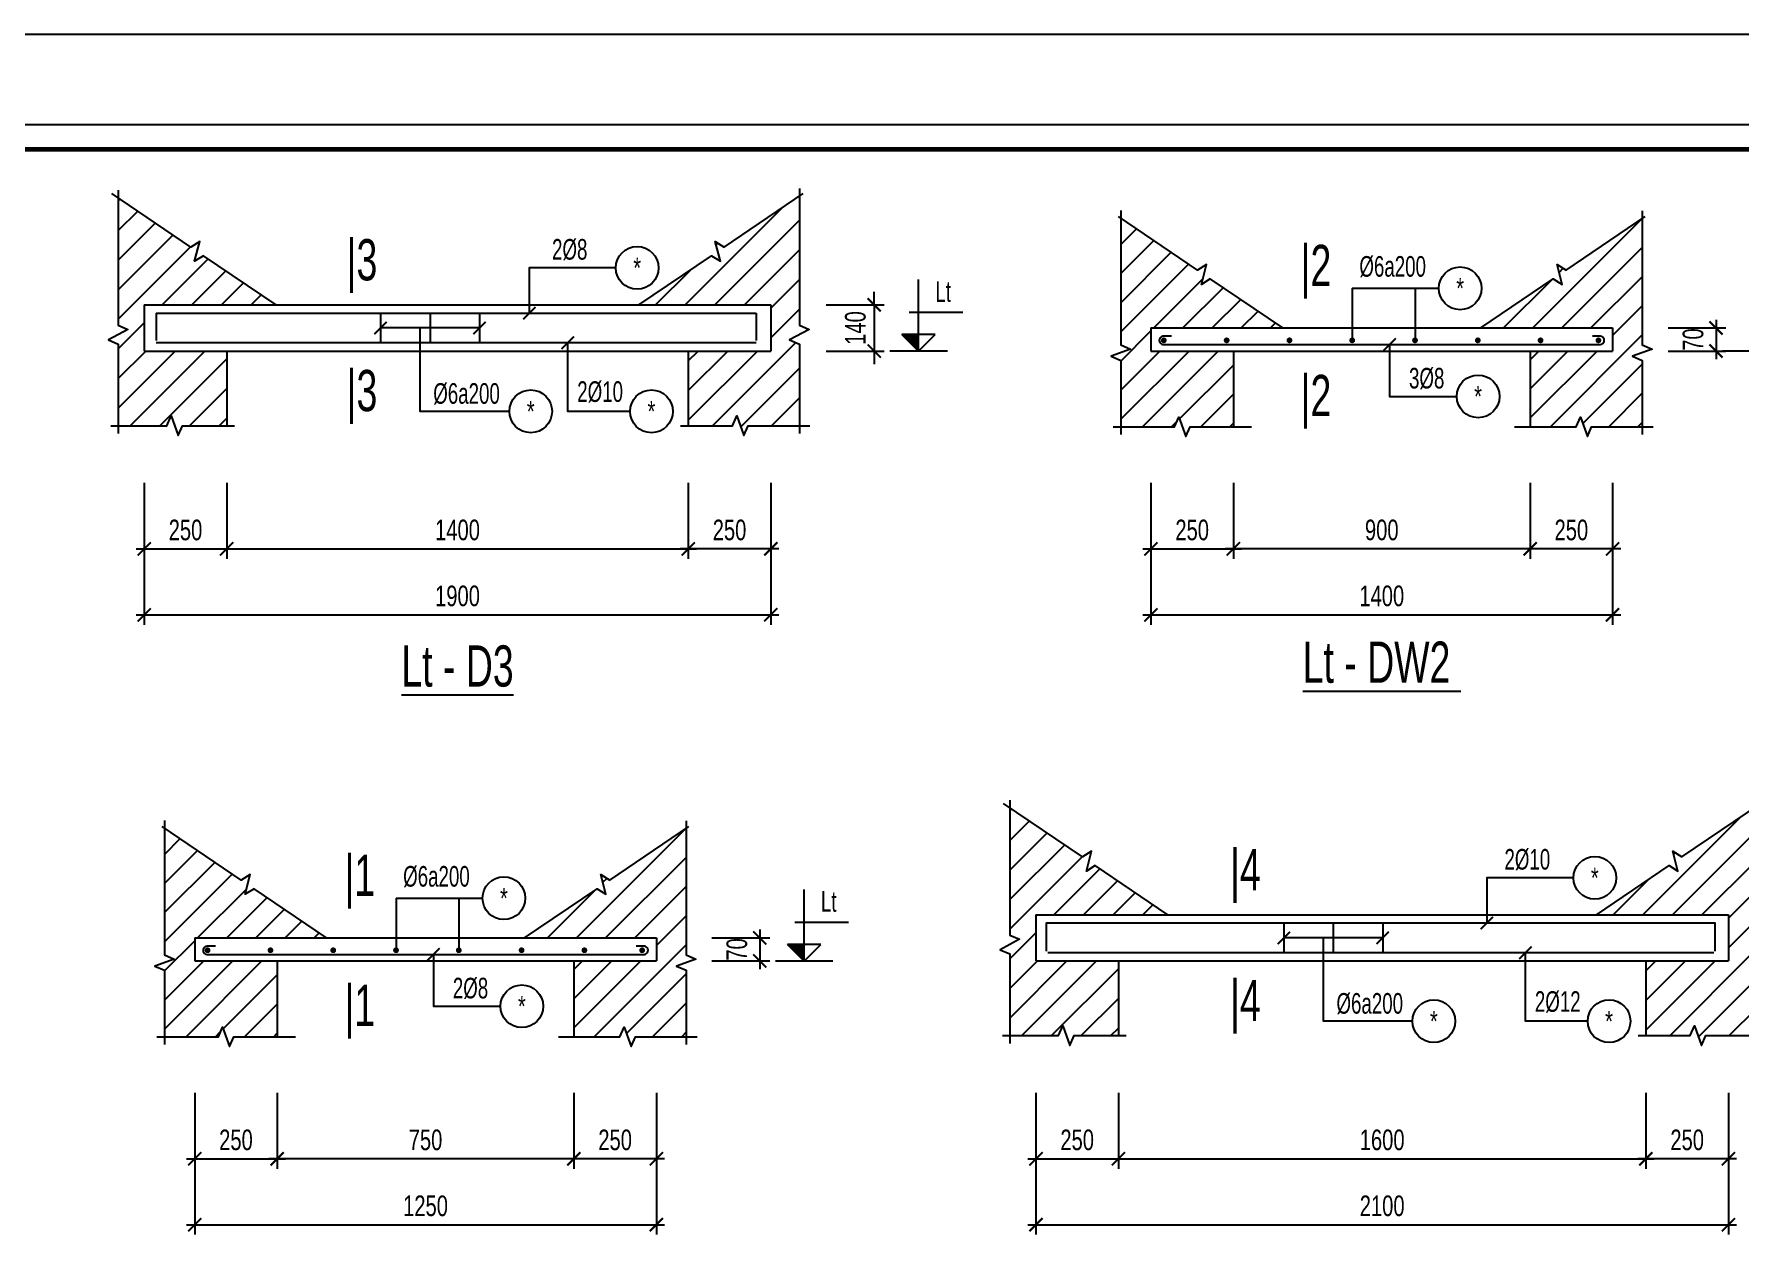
# Model space of a CAD drawing. Header units: millimetres. Extents: x 0 to 42050, y 0 to 14850.
# Drawn here: x 6144 to 11317, y 11184 to 14850 of the extents above; entities that cross this region are included whole.
import ezdxf
from ezdxf.enums import TextEntityAlignment as Align

# ---------------------------------------------------------------- set-up
doc = ezdxf.new("R2010")
doc.units = ezdxf.units.MM
doc.header["$LTSCALE"] = 3
doc.header["$PDSIZE"] = -2
doc.layers.get('0').update_dxf_attribs({"color": 8, "lineweight": 5})
doc.layers.get('Defpoints').update_dxf_attribs({"color": 2})
for name, color, linetype in [('CDC-KHUNGTEN', 9, 'Continuous'), ('CDC.02.DIM', 1, 'Continuous'), ('CDC.03.BORDER', 3, 'Continuous'), ('CDC.05.STEEL', 4, 'Continuous'), ('CDC.06.TEXT', 2, 'Continuous'), ('CDC.10.HATCH', 9, 'Continuous'), ('CDC.11.NOTE', 8, 'Continuous'), ('CDC.14.STEELNUM', 9, 'Continuous')]:
    doc.layers.add(name, color=color, linetype=linetype)
doc.styles.add('arial', font='arial.ttf', dxfattribs={"width": 0.7})
doc.styles.add('KCS_SMTEXT', font='arial.ttf', dxfattribs={"width": 0.7})
doc.dimstyles.new('KCS_DIM25', dxfattribs={"dimscale": 25, "dimtxt": 2.5, "dimasz": 1.6, "dimexe": 1.2, "dimexo": 0, "dimgap": 1, "dimtad": 1, "dimdec": 0, "dimzin": 0, "dimdsep": 46, "dimtxsty": 'KCS_SMTEXT', "dimblk": 'ARCHTICK', "dimcen": 0, "dimdle": 1, "dimclrd": 256, "dimclre": 256, "dimclrt": 2, "dimadec": 0, "dimazin": 0, "dimtfac": 1, "dimtdec": 0, "dimtix": 1, "dimtmove": 2, "dimatfit": 3, "dimfxl": 1, "dimtolj": 1, "dimtzin": 0, "dimarcsym": 0})

# ---------------------------------------------------------------- blocks, each defined once
blk = doc.blocks.new('_ArchTick')
at = {"color": 0, "linetype": 'ByBlock', "const_width": 0.15}
blk.add_lwpolyline([(-0.5, -0.5), (0.5, 0.5)], dxfattribs=at)
blk = doc.blocks.new('*D16')
at = {"layer": 'CDC.02.DIM', "lineweight": -2, "transparency": 16777216}
for p, q in [((9182.3, 11638.8), (9182.3, 11408.6)), ((9432.3, 11638.8), (9432.3, 11408.6)), ((9157.3, 11438.6), (9457.3, 11438.6))]:
    blk.add_line(p, q, dxfattribs=at)
at = {"layer": 'Defpoints', "color": 0, "transparency": 16777216}
for p in [(9182.3, 11638.8), (9432.3, 11638.8), (9432.3, 11438.6)]:
    blk.add_point(p, dxfattribs=at)
at = {"layer": 'CDC.02.DIM', "lineweight": -2, "transparency": 16777216, "xscale": 40, "yscale": 40, "zscale": 40, "rotation": 180}
blk.add_blockref('_ArchTick', (9182.3, 11438.6), dxfattribs=at)
at = {"layer": 'CDC.02.DIM', "lineweight": -2, "transparency": 16777216, "xscale": 40, "yscale": 40, "zscale": 40}
blk.add_blockref('_ArchTick', (9432.3, 11438.6), dxfattribs=at)
at = {"layer": 'CDC.02.DIM', "color": 2, "transparency": 16777216, "insert": (9307.3, 11495.6), "char_height": 62.5, "attachment_point": 5, "style": 'KCS_SMTEXT'}
blk.add_mtext('\\A1;250', dxfattribs=at)
blk = doc.blocks.new('*D17')
at = {"layer": 'CDC.02.DIM', "lineweight": -2, "transparency": 16777216}
for p, q in [((11032.3, 11638.8), (11032.3, 11408.6)), ((11282.3, 11638.8), (11282.3, 11408.6)), ((11307.3, 11438.6), (11007.3, 11438.6))]:
    blk.add_line(p, q, dxfattribs=at)
at = {"layer": 'Defpoints', "color": 0, "transparency": 16777216}
for p in [(11032.3, 11638.8), (11282.3, 11638.8), (11032.3, 11438.6)]:
    blk.add_point(p, dxfattribs=at)
at = {"layer": 'CDC.02.DIM', "lineweight": -2, "transparency": 16777216, "xscale": 40, "yscale": 40, "zscale": 40, "rotation": 180}
blk.add_blockref('_ArchTick', (11032.3, 11438.6), dxfattribs=at)
at = {"layer": 'CDC.02.DIM', "lineweight": -2, "transparency": 16777216, "xscale": 40, "yscale": 40, "zscale": 40}
blk.add_blockref('_ArchTick', (11282.3, 11438.6), dxfattribs=at)
at = {"layer": 'CDC.02.DIM', "color": 2, "transparency": 16777216, "insert": (11157.3, 11495.6), "char_height": 62.5, "attachment_point": 5, "style": 'KCS_SMTEXT'}
blk.add_mtext('\\A1;250', dxfattribs=at)
blk = doc.blocks.new('*D19')
at = {"layer": 'CDC.02.DIM', "lineweight": -2, "transparency": 16777216}
for p, q in [((9432.3, 11638.8), (9432.3, 11408.6)), ((11032.3, 11638.8), (11032.3, 11408.6)), ((9407.3, 11438.6), (11057.3, 11438.6))]:
    blk.add_line(p, q, dxfattribs=at)
at = {"layer": 'Defpoints', "color": 0, "transparency": 16777216}
for p in [(9432.3, 11638.8), (11032.3, 11638.8), (11032.3, 11438.6)]:
    blk.add_point(p, dxfattribs=at)
at = {"layer": 'CDC.02.DIM', "lineweight": -2, "transparency": 16777216, "xscale": 40, "yscale": 40, "zscale": 40, "rotation": 180}
blk.add_blockref('_ArchTick', (9432.3, 11438.6), dxfattribs=at)
at = {"layer": 'CDC.02.DIM', "lineweight": -2, "transparency": 16777216, "xscale": 40, "yscale": 40, "zscale": 40}
blk.add_blockref('_ArchTick', (11032.3, 11438.6), dxfattribs=at)
at = {"layer": 'CDC.02.DIM', "color": 2, "transparency": 16777216, "insert": (10232.3, 11495.6), "char_height": 62.5, "attachment_point": 5, "style": 'KCS_SMTEXT'}
blk.add_mtext('\\A1;1600', dxfattribs=at)
blk = doc.blocks.new('*D20')
at = {"layer": 'CDC.02.DIM', "lineweight": -2, "transparency": 16777216}
for p, q in [((9182.3, 11638.8), (9182.3, 11208.6)), ((11282.3, 11638.8), (11282.3, 11208.6)), ((9157.3, 11238.6), (11307.3, 11238.6))]:
    blk.add_line(p, q, dxfattribs=at)
at = {"layer": 'Defpoints', "color": 0, "transparency": 16777216}
for p in [(9182.3, 11638.8), (11282.3, 11638.8), (11282.3, 11238.6)]:
    blk.add_point(p, dxfattribs=at)
at = {"layer": 'CDC.02.DIM', "lineweight": -2, "transparency": 16777216, "xscale": 40, "yscale": 40, "zscale": 40, "rotation": 180}
blk.add_blockref('_ArchTick', (9182.3, 11238.6), dxfattribs=at)
at = {"layer": 'CDC.02.DIM', "lineweight": -2, "transparency": 16777216, "xscale": 40, "yscale": 40, "zscale": 40}
blk.add_blockref('_ArchTick', (11282.3, 11238.6), dxfattribs=at)
at = {"layer": 'CDC.02.DIM', "color": 2, "transparency": 16777216, "insert": (10232.3, 11295.6), "char_height": 62.5, "attachment_point": 5, "style": 'KCS_SMTEXT'}
blk.add_mtext('\\A1;2100', dxfattribs=at)
blk = doc.blocks.new('*D31')
at = {"layer": 'CDC.02.DIM', "lineweight": -2, "transparency": 16777216}
for p, q in [((9531.1, 13488.6), (9531.1, 13258.6)), ((9781.1, 13488.6), (9781.1, 13258.6)), ((9506.1, 13288.6), (9806.1, 13288.6))]:
    blk.add_line(p, q, dxfattribs=at)
at = {"layer": 'Defpoints', "color": 0, "transparency": 16777216}
for p in [(9531.1, 13488.6), (9781.1, 13488.6), (9781.1, 13288.6)]:
    blk.add_point(p, dxfattribs=at)
at = {"layer": 'CDC.02.DIM', "lineweight": -2, "transparency": 16777216, "xscale": 40, "yscale": 40, "zscale": 40, "rotation": 180}
blk.add_blockref('_ArchTick', (9531.1, 13288.6), dxfattribs=at)
at = {"layer": 'CDC.02.DIM', "lineweight": -2, "transparency": 16777216, "xscale": 40, "yscale": 40, "zscale": 40}
blk.add_blockref('_ArchTick', (9781.1, 13288.6), dxfattribs=at)
at = {"layer": 'CDC.02.DIM', "color": 2, "transparency": 16777216, "insert": (9656.1, 13345.6), "char_height": 62.5, "attachment_point": 5, "style": 'KCS_SMTEXT'}
blk.add_mtext('\\A1;250', dxfattribs=at)
blk = doc.blocks.new('*D32')
at = {"layer": 'CDC.02.DIM', "lineweight": -2, "transparency": 16777216}
for p, q in [((9781.1, 13488.6), (9781.1, 13258.6)), ((10681.1, 13488.6), (10681.1, 13258.6)), ((10706.1, 13288.6), (9756.1, 13288.6))]:
    blk.add_line(p, q, dxfattribs=at)
at = {"layer": 'Defpoints', "color": 0, "transparency": 16777216}
for p in [(9781.1, 13488.6), (10681.1, 13488.6), (9781.1, 13288.6)]:
    blk.add_point(p, dxfattribs=at)
at = {"layer": 'CDC.02.DIM', "lineweight": -2, "transparency": 16777216, "xscale": 40, "yscale": 40, "zscale": 40, "rotation": 180}
blk.add_blockref('_ArchTick', (9781.1, 13288.6), dxfattribs=at)
at = {"layer": 'CDC.02.DIM', "lineweight": -2, "transparency": 16777216, "xscale": 40, "yscale": 40, "zscale": 40}
blk.add_blockref('_ArchTick', (10681.1, 13288.6), dxfattribs=at)
at = {"layer": 'CDC.02.DIM', "color": 2, "transparency": 16777216, "insert": (10231.1, 13345.6), "char_height": 62.5, "attachment_point": 5, "style": 'KCS_SMTEXT'}
blk.add_mtext('\\A1;900', dxfattribs=at)
blk = doc.blocks.new('*D33')
at = {"layer": 'CDC.02.DIM', "lineweight": -2, "transparency": 16777216}
for p, q in [((10681.1, 13488.6), (10681.1, 13258.6)), ((10931.1, 13488.6), (10931.1, 13258.6)), ((10956.1, 13288.6), (10656.1, 13288.6))]:
    blk.add_line(p, q, dxfattribs=at)
at = {"layer": 'Defpoints', "color": 0, "transparency": 16777216}
for p in [(10681.1, 13488.6), (10931.1, 13488.6), (10681.1, 13288.6)]:
    blk.add_point(p, dxfattribs=at)
at = {"layer": 'CDC.02.DIM', "lineweight": -2, "transparency": 16777216, "xscale": 40, "yscale": 40, "zscale": 40, "rotation": 180}
blk.add_blockref('_ArchTick', (10681.1, 13288.6), dxfattribs=at)
at = {"layer": 'CDC.02.DIM', "lineweight": -2, "transparency": 16777216, "xscale": 40, "yscale": 40, "zscale": 40}
blk.add_blockref('_ArchTick', (10931.1, 13288.6), dxfattribs=at)
at = {"layer": 'CDC.02.DIM', "color": 2, "transparency": 16777216, "insert": (10806.1, 13345.6), "char_height": 62.5, "attachment_point": 5, "style": 'KCS_SMTEXT'}
blk.add_mtext('\\A1;250', dxfattribs=at)
blk = doc.blocks.new('*D34')
at = {"layer": 'CDC.02.DIM', "lineweight": -2, "transparency": 16777216}
for p, q in [((9531.1, 13488.6), (9531.1, 13058.6)), ((10931.1, 13488.6), (10931.1, 13058.6)), ((9506.1, 13088.6), (10956.1, 13088.6))]:
    blk.add_line(p, q, dxfattribs=at)
at = {"layer": 'Defpoints', "color": 0, "transparency": 16777216}
for p in [(9531.1, 13488.6), (10931.1, 13488.6), (10931.1, 13088.6)]:
    blk.add_point(p, dxfattribs=at)
at = {"layer": 'CDC.02.DIM', "lineweight": -2, "transparency": 16777216, "xscale": 40, "yscale": 40, "zscale": 40, "rotation": 180}
blk.add_blockref('_ArchTick', (9531.1, 13088.6), dxfattribs=at)
at = {"layer": 'CDC.02.DIM', "lineweight": -2, "transparency": 16777216, "xscale": 40, "yscale": 40, "zscale": 40}
blk.add_blockref('_ArchTick', (10931.1, 13088.6), dxfattribs=at)
at = {"layer": 'CDC.02.DIM', "color": 2, "transparency": 16777216, "insert": (10231.1, 13145.6), "char_height": 62.5, "attachment_point": 5, "style": 'KCS_SMTEXT'}
blk.add_mtext('\\A1;1400', dxfattribs=at)
blk = doc.blocks.new('*D35')
at = {"layer": 'CDC.02.DIM', "lineweight": -2, "transparency": 16777216}
for p, q in [((11244.9, 13983.6), (11244.9, 13863.6)), ((11099.3, 13958.6), (11274.9, 13958.6)), ((11099.3, 13888.6), (11274.9, 13888.6))]:
    blk.add_line(p, q, dxfattribs=at)
at = {"layer": 'Defpoints', "color": 0, "transparency": 16777216}
for p in [(11099.3, 13958.6), (11099.3, 13888.6), (11244.9, 13888.6)]:
    blk.add_point(p, dxfattribs=at)
at = {"layer": 'CDC.02.DIM', "lineweight": -2, "transparency": 16777216, "xscale": 40, "yscale": 40, "zscale": 40}
for p, rotation in [((11244.9, 13958.6), 90), ((11244.9, 13888.6), 270)]:
    blk.add_blockref('_ArchTick', p, dxfattribs=dict(at, rotation=rotation))
at = {"layer": 'CDC.02.DIM', "color": 2, "transparency": 16777216, "insert": (11175.4, 13923.6), "char_height": 62.5, "attachment_point": 5, "rotation": 90, "style": 'KCS_SMTEXT'}
blk.add_mtext('\\A1;70', dxfattribs=at)
blk = doc.blocks.new('*D93')
at = {"layer": 'CDC.02.DIM', "lineweight": -2, "transparency": 16777216}
for p, q in [((6478, 13488.6), (6478, 13258.6)), ((6728, 13488.6), (6728, 13258.6)), ((6453, 13288.6), (6753, 13288.6))]:
    blk.add_line(p, q, dxfattribs=at)
at = {"layer": 'Defpoints', "color": 0, "transparency": 16777216}
for p in [(6478, 13488.6), (6728, 13488.6), (6728, 13288.6)]:
    blk.add_point(p, dxfattribs=at)
at = {"layer": 'CDC.02.DIM', "lineweight": -2, "transparency": 16777216, "xscale": 40, "yscale": 40, "zscale": 40, "rotation": 180}
blk.add_blockref('_ArchTick', (6478, 13288.6), dxfattribs=at)
at = {"layer": 'CDC.02.DIM', "lineweight": -2, "transparency": 16777216, "xscale": 40, "yscale": 40, "zscale": 40}
blk.add_blockref('_ArchTick', (6728, 13288.6), dxfattribs=at)
at = {"layer": 'CDC.02.DIM', "color": 2, "transparency": 16777216, "insert": (6603, 13345.6), "char_height": 62.5, "attachment_point": 5, "style": 'KCS_SMTEXT'}
blk.add_mtext('\\A1;250', dxfattribs=at)
blk = doc.blocks.new('*D94')
at = {"layer": 'CDC.02.DIM', "lineweight": -2, "transparency": 16777216}
for p, q in [((8128, 13488.6), (8128, 13258.6)), ((8378, 13488.6), (8378, 13258.6)), ((8403, 13288.6), (8103, 13288.6))]:
    blk.add_line(p, q, dxfattribs=at)
at = {"layer": 'Defpoints', "color": 0, "transparency": 16777216}
for p in [(8128, 13488.6), (8378, 13488.6), (8128, 13288.6)]:
    blk.add_point(p, dxfattribs=at)
at = {"layer": 'CDC.02.DIM', "lineweight": -2, "transparency": 16777216, "xscale": 40, "yscale": 40, "zscale": 40, "rotation": 180}
blk.add_blockref('_ArchTick', (8128, 13288.6), dxfattribs=at)
at = {"layer": 'CDC.02.DIM', "lineweight": -2, "transparency": 16777216, "xscale": 40, "yscale": 40, "zscale": 40}
blk.add_blockref('_ArchTick', (8378, 13288.6), dxfattribs=at)
at = {"layer": 'CDC.02.DIM', "color": 2, "transparency": 16777216, "insert": (8253, 13345.6), "char_height": 62.5, "attachment_point": 5, "style": 'KCS_SMTEXT'}
blk.add_mtext('\\A1;250', dxfattribs=at)
blk = doc.blocks.new('*D95')
at = {"layer": 'CDC.02.DIM', "lineweight": -2, "transparency": 16777216}
for p, q in [((8546.2, 14028.6), (8721.8, 14028.6)), ((8691.8, 14028.6), (8691.8, 14068.6)), ((8691.8, 14028.6), (8691.8, 13888.6)), ((8546.2, 13888.6), (8721.8, 13888.6)), ((8691.8, 13888.6), (8691.8, 13848.6))]:
    blk.add_line(p, q, dxfattribs=at)
at = {"layer": 'Defpoints', "color": 0, "transparency": 16777216}
for p in [(8546.2, 14028.6), (8546.2, 13888.6), (8691.8, 13888.6)]:
    blk.add_point(p, dxfattribs=at)
at = {"layer": 'CDC.02.DIM', "lineweight": -2, "transparency": 16777216, "xscale": 40, "yscale": 40, "zscale": 40}
for p, rotation in [((8691.8, 14028.6), 270), ((8691.8, 13888.6), 90)]:
    blk.add_blockref('_ArchTick', p, dxfattribs=dict(at, rotation=rotation))
at = {"layer": 'CDC.02.DIM', "color": 2, "transparency": 16777216, "insert": (8634.9, 13958.6), "char_height": 62.5, "attachment_point": 5, "rotation": 90, "style": 'KCS_SMTEXT'}
blk.add_mtext('\\A1;140', dxfattribs=at)
blk = doc.blocks.new('*D96')
at = {"layer": 'CDC.02.DIM', "lineweight": -2, "transparency": 16777216}
for p, q in [((6728, 13488.6), (6728, 13258.6)), ((8128, 13488.6), (8128, 13258.6)), ((6703, 13288.6), (8153, 13288.6))]:
    blk.add_line(p, q, dxfattribs=at)
at = {"layer": 'Defpoints', "color": 0, "transparency": 16777216}
for p in [(6728, 13488.6), (8128, 13488.6), (8128, 13288.6)]:
    blk.add_point(p, dxfattribs=at)
at = {"layer": 'CDC.02.DIM', "lineweight": -2, "transparency": 16777216, "xscale": 40, "yscale": 40, "zscale": 40, "rotation": 180}
blk.add_blockref('_ArchTick', (6728, 13288.6), dxfattribs=at)
at = {"layer": 'CDC.02.DIM', "lineweight": -2, "transparency": 16777216, "xscale": 40, "yscale": 40, "zscale": 40}
blk.add_blockref('_ArchTick', (8128, 13288.6), dxfattribs=at)
at = {"layer": 'CDC.02.DIM', "color": 2, "transparency": 16777216, "insert": (7428, 13345.6), "char_height": 62.5, "attachment_point": 5, "style": 'KCS_SMTEXT'}
blk.add_mtext('\\A1;1400', dxfattribs=at)
blk = doc.blocks.new('*D97')
at = {"layer": 'CDC.02.DIM', "lineweight": -2, "transparency": 16777216}
for p, q in [((6478, 13488.6), (6478, 13058.6)), ((8378, 13488.6), (8378, 13058.6)), ((6453, 13088.6), (8403, 13088.6))]:
    blk.add_line(p, q, dxfattribs=at)
at = {"layer": 'Defpoints', "color": 0, "transparency": 16777216}
for p in [(6478, 13488.6), (8378, 13488.6), (8378, 13088.6)]:
    blk.add_point(p, dxfattribs=at)
at = {"layer": 'CDC.02.DIM', "lineweight": -2, "transparency": 16777216, "xscale": 40, "yscale": 40, "zscale": 40, "rotation": 180}
blk.add_blockref('_ArchTick', (6478, 13088.6), dxfattribs=at)
at = {"layer": 'CDC.02.DIM', "lineweight": -2, "transparency": 16777216, "xscale": 40, "yscale": 40, "zscale": 40}
blk.add_blockref('_ArchTick', (8378, 13088.6), dxfattribs=at)
at = {"layer": 'CDC.02.DIM', "color": 2, "transparency": 16777216, "insert": (7428, 13145.6), "char_height": 62.5, "attachment_point": 5, "style": 'KCS_SMTEXT'}
blk.add_mtext('\\A1;1900', dxfattribs=at)
blk = doc.blocks.new('*D187')
at = {"layer": 'CDC.02.DIM', "lineweight": -2, "transparency": 16777216}
for p, q in [((6631.1, 11638.8), (6631.1, 11408.6)), ((6881.1, 11638.8), (6881.1, 11408.6)), ((6606.1, 11438.6), (6906.1, 11438.6))]:
    blk.add_line(p, q, dxfattribs=at)
at = {"layer": 'Defpoints', "color": 0, "transparency": 16777216}
for p in [(6631.1, 11638.8), (6881.1, 11638.8), (6881.1, 11438.6)]:
    blk.add_point(p, dxfattribs=at)
at = {"layer": 'CDC.02.DIM', "lineweight": -2, "transparency": 16777216, "xscale": 40, "yscale": 40, "zscale": 40, "rotation": 180}
blk.add_blockref('_ArchTick', (6631.1, 11438.6), dxfattribs=at)
at = {"layer": 'CDC.02.DIM', "lineweight": -2, "transparency": 16777216, "xscale": 40, "yscale": 40, "zscale": 40}
blk.add_blockref('_ArchTick', (6881.1, 11438.6), dxfattribs=at)
at = {"layer": 'CDC.02.DIM', "color": 2, "transparency": 16777216, "insert": (6756.1, 11495.6), "char_height": 62.5, "attachment_point": 5, "style": 'KCS_SMTEXT'}
blk.add_mtext('\\A1;250', dxfattribs=at)
blk = doc.blocks.new('*D188')
at = {"layer": 'CDC.02.DIM', "lineweight": -2, "transparency": 16777216}
for p, q in [((6881.1, 11638.8), (6881.1, 11408.6)), ((7781, 11638.8), (7781, 11408.6)), ((7806, 11438.6), (6856.1, 11438.6))]:
    blk.add_line(p, q, dxfattribs=at)
at = {"layer": 'Defpoints', "color": 0, "transparency": 16777216}
for p in [(6881.1, 11638.8), (7781, 11638.8), (6881.1, 11438.6)]:
    blk.add_point(p, dxfattribs=at)
at = {"layer": 'CDC.02.DIM', "lineweight": -2, "transparency": 16777216, "xscale": 40, "yscale": 40, "zscale": 40, "rotation": 180}
blk.add_blockref('_ArchTick', (6881.1, 11438.6), dxfattribs=at)
at = {"layer": 'CDC.02.DIM', "lineweight": -2, "transparency": 16777216, "xscale": 40, "yscale": 40, "zscale": 40}
blk.add_blockref('_ArchTick', (7781, 11438.6), dxfattribs=at)
at = {"layer": 'CDC.02.DIM', "color": 2, "transparency": 16777216, "insert": (7331, 11495.6), "char_height": 62.5, "attachment_point": 5, "style": 'KCS_SMTEXT'}
blk.add_mtext('\\A1;750', dxfattribs=at)
blk = doc.blocks.new('*D189')
at = {"layer": 'CDC.02.DIM', "lineweight": -2, "transparency": 16777216}
for p, q in [((7781, 11638.8), (7781, 11408.6)), ((8031, 11638.8), (8031, 11408.6)), ((8056, 11438.6), (7756, 11438.6))]:
    blk.add_line(p, q, dxfattribs=at)
at = {"layer": 'Defpoints', "color": 0, "transparency": 16777216}
for p in [(7781, 11638.8), (8031, 11638.8), (7781, 11438.6)]:
    blk.add_point(p, dxfattribs=at)
at = {"layer": 'CDC.02.DIM', "lineweight": -2, "transparency": 16777216, "xscale": 40, "yscale": 40, "zscale": 40, "rotation": 180}
blk.add_blockref('_ArchTick', (7781, 11438.6), dxfattribs=at)
at = {"layer": 'CDC.02.DIM', "lineweight": -2, "transparency": 16777216, "xscale": 40, "yscale": 40, "zscale": 40}
blk.add_blockref('_ArchTick', (8031, 11438.6), dxfattribs=at)
at = {"layer": 'CDC.02.DIM', "color": 2, "transparency": 16777216, "insert": (7906, 11495.6), "char_height": 62.5, "attachment_point": 5, "style": 'KCS_SMTEXT'}
blk.add_mtext('\\A1;250', dxfattribs=at)
blk = doc.blocks.new('*D190')
at = {"layer": 'CDC.02.DIM', "lineweight": -2, "transparency": 16777216}
for p, q in [((6631.1, 11638.8), (6631.1, 11208.6)), ((8031, 11638.8), (8031, 11208.6)), ((6606.1, 11238.6), (8056, 11238.6))]:
    blk.add_line(p, q, dxfattribs=at)
at = {"layer": 'Defpoints', "color": 0, "transparency": 16777216}
for p in [(6631.1, 11638.8), (8031, 11638.8), (8031, 11238.6)]:
    blk.add_point(p, dxfattribs=at)
at = {"layer": 'CDC.02.DIM', "lineweight": -2, "transparency": 16777216, "xscale": 40, "yscale": 40, "zscale": 40, "rotation": 180}
blk.add_blockref('_ArchTick', (6631.1, 11238.6), dxfattribs=at)
at = {"layer": 'CDC.02.DIM', "lineweight": -2, "transparency": 16777216, "xscale": 40, "yscale": 40, "zscale": 40}
blk.add_blockref('_ArchTick', (8031, 11238.6), dxfattribs=at)
at = {"layer": 'CDC.02.DIM', "color": 2, "transparency": 16777216, "insert": (7331, 11295.6), "char_height": 62.5, "attachment_point": 5, "style": 'KCS_SMTEXT'}
blk.add_mtext('\\A1;1250', dxfattribs=at)
blk = doc.blocks.new('*D191')
at = {"layer": 'CDC.02.DIM', "lineweight": -2, "transparency": 16777216}
for p, q in [((8199.2, 12108.6), (8374.8, 12108.6)), ((8344.8, 12133.6), (8344.8, 12013.6)), ((8199.2, 12038.6), (8374.8, 12038.6))]:
    blk.add_line(p, q, dxfattribs=at)
at = {"layer": 'Defpoints', "color": 0, "transparency": 16777216}
for p in [(8199.2, 12108.6), (8199.2, 12038.6), (8344.8, 12038.6)]:
    blk.add_point(p, dxfattribs=at)
at = {"layer": 'CDC.02.DIM', "lineweight": -2, "transparency": 16777216, "xscale": 40, "yscale": 40, "zscale": 40}
for p, rotation in [((8344.8, 12108.6), 90), ((8344.8, 12038.6), 270)]:
    blk.add_blockref('_ArchTick', p, dxfattribs=dict(at, rotation=rotation))
at = {"layer": 'CDC.02.DIM', "color": 2, "transparency": 16777216, "insert": (8275.3, 12073.6), "char_height": 62.5, "attachment_point": 5, "rotation": 90, "style": 'KCS_SMTEXT'}
blk.add_mtext('\\A1;70', dxfattribs=at)
blk = doc.blocks.new('Khung tên chuẩn')
at = {"layer": 'CDC-KHUNGTEN', "color": 8}
blk.add_lwpolyline([(75096, 1100), (83000, 1100), (83000, 58300), (3000, 58300), (3000, 1100), (75096, 1100)], dxfattribs=at)
at = {"layer": 'CDC-KHUNGTEN', "color": 255, "lineweight": 60}
blk.add_lwpolyline([(74900, 1400), (74900, 58000), (3300, 58000), (3300, 1400), (74900, 1400)], close=True, dxfattribs=at)
at = {"layer": 'Defpoints', "color": 1, "ltscale": 0.2}
blk.add_lwpolyline([(0, 0), (0, 59400), (84100, 59400), (84100, 0), (0, 0)], close=True, dxfattribs=at)

msp = doc.modelspace()

# ---------------------------------------------------------------- hatches: boundary and pattern name
at = {"layer": 'CDC.10.HATCH'}
h = msp.add_hatch(dxfattribs=at)
h.set_pattern_fill('ANSI31', color=256, scale=20, style=0)
h.set_pattern_definition([(45, (-57505.88, 9888.486), (-44.90128, 44.90128), [])])
h.paths.add_polyline_path([(6657.9, 14177.9), (6630.8, 14160.8), (6646.1, 14221.4), (6619.1, 14204.2), (6399, 14353.5), (6399, 13967.3), (6428.6, 13954.4), (6369.4, 13922.9), (6399, 13910), (6399, 13662.3), (6546.7, 13662.3), (6559.6, 13691.9), (6581.1, 13632.7), (6594, 13662.3), (6728, 13662.3), (6728, 13888.6), (6478, 13888.6), (6478, 14028.6), (6878, 14028.6)])
h = msp.add_hatch(dxfattribs=at)
h.set_pattern_fill('ANSI31', color=256, scale=20, style=0)
h.set_pattern_definition([(45, (-57805.88, 9888.486), (-44.90128, 44.90128), [])])
h.paths.add_polyline_path([(8464.9, 14358.9), (8236.9, 14204.2), (8209.9, 14221.4), (8225.2, 14160.8), (8198.1, 14177.9), (7978, 14028.6), (8378, 14028.6), (8378, 13888.6), (8128, 13888.6), (8128, 13662.3), (8262.2, 13662.3), (8275.1, 13691.9), (8296.6, 13632.7), (8309.5, 13662.3), (8464.9, 13662.3), (8464.9, 13910), (8435.3, 13922.9), (8494.5, 13954.4), (8464.9, 13967.3)])
h = msp.add_hatch(dxfattribs=at)
h.set_pattern_fill('ANSI31', color=256, scale=500, style=0)
h.set_pattern_definition([(45, (-166031.414, 125561.11), (-44.194174, 44.194174), [])])
h.paths.add_polyline_path([(9711, 14107.9), (9683.9, 14090.8), (9699.2, 14151.4), (9672.2, 14134.2), (9439.6, 14292), (9439.6, 13907.2), (9469, 13894.5), (9410.2, 13873.1), (9439.6, 13860.4), (9439.6, 13659), (9602.8, 13659), (9615.5, 13688.3), (9636.9, 13629.6), (9649.7, 13659), (9781.1, 13659), (9781.1, 13888.6), (9531.1, 13888.6), (9531.1, 13958.6), (9931.1, 13958.6)])
h.paths.add_polyline_path([(11021.3, 14291.1), (10790, 14134.2), (10763, 14151.4), (10778.2, 14090.8), (10751.2, 14107.9), (10531.1, 13958.6), (10931.1, 13958.6), (10931.1, 13888.6), (10681.1, 13888.6), (10681.1, 13659), (10820.8, 13659), (10833.6, 13688.3), (10855, 13629.6), (10867.7, 13659), (11021.3, 13659), (11021.3, 13860.4), (10992, 13873.1), (11050.7, 13894.5), (11021.3, 13907.2)])
h = msp.add_hatch(dxfattribs=at)
h.set_pattern_fill('ANSI31', color=256, scale=20, style=0)
h.set_pattern_definition([(45, (-54801.57, 8038.48), (-44.90128, 44.90128), [])])
h.paths.add_polyline_path([(9362.2, 12327.9), (9335.2, 12310.8), (9350.4, 12371.4), (9323.4, 12354.2), (9103.3, 12503.5), (9103.3, 12117.3), (9132.9, 12104.4), (9073.7, 12072.9), (9103.3, 12060), (9103.3, 11812.3), (9251, 11812.3), (9263.9, 11841.9), (9285.4, 11782.7), (9298.3, 11812.3), (9432.3, 11812.3), (9432.3, 12038.6), (9182.3, 12038.6), (9182.3, 12178.6), (9582.3, 12178.6)])
h = msp.add_hatch(dxfattribs=at)
h.set_pattern_fill('ANSI31', color=256, scale=20, style=0)
h.set_pattern_definition([(45, (-54901.57, 8038.48), (-44.90128, 44.90128), [])])
h.paths.add_polyline_path([(11369.2, 12508.9), (11141.2, 12354.2), (11114.2, 12371.4), (11129.5, 12310.8), (11102.4, 12327.9), (10882.3, 12178.6), (11282.3, 12178.6), (11282.3, 12038.6), (11032.3, 12038.6), (11032.3, 11812.3), (11166.5, 11812.3), (11179.4, 11841.9), (11200.9, 11782.7), (11213.8, 11812.3), (11369.2, 11812.3), (11369.2, 12060), (11339.6, 12072.9), (11398.8, 12104.4), (11369.2, 12117.3)])
h = msp.add_hatch(dxfattribs=at)
h.set_pattern_fill('ANSI31', color=256, scale=500, style=0)
h.set_pattern_definition([(45, (-168931.46, 123711.107), (-44.194174, 44.194174), [])])
h.paths.add_polyline_path([(6810.9, 12257.9), (6783.9, 12240.8), (6799.2, 12301.4), (6772.1, 12284.2), (6539.6, 12442), (6539.6, 12057.2), (6568.9, 12044.5), (6510.2, 12023.1), (6539.6, 12010.4), (6539.6, 11809), (6702.7, 11809), (6715.5, 11838.3), (6736.9, 11779.6), (6749.6, 11809), (6881.1, 11809), (6881.1, 12038.6), (6631.1, 12038.6), (6631.1, 12108.6), (7031.1, 12108.6)])
h.paths.add_polyline_path([(8121.3, 12441.1), (7890, 12284.2), (7862.9, 12301.4), (7878.2, 12240.8), (7851.2, 12257.9), (7631, 12108.6), (8031, 12108.6), (8031, 12038.6), (7781, 12038.6), (7781, 11809), (7920.8, 11809), (7933.5, 11838.3), (7954.9, 11779.6), (7967.7, 11809), (8121.3, 11809), (8121.3, 12010.4), (8091.9, 12023.1), (8150.7, 12044.5), (8121.3, 12057.2)])

# ---------------------------------------------------------------- linework, layer by layer
at = {"layer": 'CDC.02.DIM'}
for p, q in [((8826.3, 13888.1), (8826.3, 14105.2)), ((8960.7, 14005.8), (8797.6, 14005.8)), ((8826.3, 13888.1), (8775.5, 13938.9)), ((8877, 13938.9), (8775.5, 13938.9)), ((8826.3, 13888.1), (8877, 13938.9)), ((8913.6, 13888.1), (8739, 13888.1)), ((11439.5, 13888.6), (11264.9, 13888.6)), ((8479.3, 12038.1), (8479.3, 12255.2)), ((8613.8, 12155.8), (8450.6, 12155.8)), ((8479.3, 12038.1), (8428.6, 12088.9)), ((8530.1, 12088.9), (8428.6, 12088.9)), ((8479.3, 12038.1), (8530.1, 12088.9)), ((8566.6, 12038.1), (8392, 12038.1))]:
    msp.add_line(p, q, dxfattribs=at)
for points in [[(8775.5, 13938.9), (8826.3, 13888.1), (8826.3, 13938.9)], [(8428.6, 12088.9), (8479.3, 12038.1), (8479.3, 12088.9)]]:
    msp.add_solid(points, dxfattribs=at)
at = {"layer": 'CDC.03.BORDER'}
for p, q in [((6478, 14028.6), (8378, 14028.6)), ((6478, 14028.6), (6478, 13888.6)), ((8378, 14028.6), (8378, 13888.6)), ((9531.1, 13958.6), (10931.1, 13958.6)), ((9531.1, 13958.6), (9531.1, 13888.6)), ((10931.1, 13958.6), (10931.1, 13888.6)), ((6478, 13888.6), (8378, 13888.6)), ((6728, 13888.6), (6728, 13662.3)), ((8128, 13888.6), (8128, 13662.3)), ((9531.1, 13888.6), (10931.1, 13888.6)), ((9781.1, 13888.6), (9781.1, 13659)), ((10681.1, 13888.6), (10681.1, 13659)), ((9182.3, 12178.6), (11282.3, 12178.6)), ((9182.3, 12178.6), (9182.3, 12038.6)), ((11282.3, 12178.6), (11282.3, 12038.6)), ((6631.1, 12108.6), (8031, 12108.6)), ((6631.1, 12108.6), (6631.1, 12038.6)), ((8031, 12108.6), (8031, 12038.6)), ((6631.1, 12038.6), (8031, 12038.6)), ((6881.1, 12038.6), (6881.1, 11809)), ((7781, 12038.6), (7781, 11809)), ((9182.3, 12038.6), (11282.3, 12038.6)), ((9432.3, 12038.6), (9432.3, 11812.3)), ((11032.3, 12038.6), (11032.3, 11812.3))]:
    msp.add_line(p, q, dxfattribs=at)
at = {"layer": 'CDC.05.STEEL'}
for p, q in [((6514.3, 14003.6), (8333.8, 14003.6)), ((7194.7, 14003.6), (7194.7, 13913.6)), ((7344.7, 14003.6), (7344.7, 13913.6)), ((7494.7, 14003.6), (7494.7, 13913.6)), ((8333.8, 13913.6), (6514.3, 13913.6)), ((9934, 12153.6), (9934, 12063.6)), ((10084, 12153.6), (10084, 12063.6)), ((10234, 12153.6), (10234, 12063.6)), ((11238.1, 12063.6), (9218.6, 12063.6))]:
    msp.add_line(p, q, dxfattribs=at)
for points in [[(6514.3, 14003.6), (6514.3, 13920.5)], [(8333.8, 14003.6), (8333.8, 13920.5)], [(11242, 12068.3), (11242, 12153.6), (9213, 12153.6), (9213, 12068.3)]]:
    msp.add_lwpolyline(points, dxfattribs=at)
for points in [[(9593.9, 13933.6), (9571.2, 13933.6, 1.2), (9571.2, 13908.6), (10891.1, 13908.6, 1.2), (10891.1, 13933.6), (10870.3, 13933.6)], [(6693.8, 12083.6), (6671.2, 12083.6, 1.2), (6671.2, 12058.6), (7991, 12058.6, 1.2), (7991, 12083.6), (7970.2, 12083.6)]]:
    msp.add_lwpolyline(points, format="xyb", dxfattribs=at)
at = {"layer": 'CDC.05.STEEL', "const_width": 8.75}
for points in [[(9565.7, 13921.1, -1), (9574.4, 13921.1, -1)], [(9756.3, 13921.1, -1), (9765.1, 13921.1, -1)], [(9946.7, 13921.1, -1), (9955.5, 13921.1, -1)], [(10137.2, 13921.1, -1), (10145.9, 13921.1, -1)], [(10327.6, 13921.1, -1), (10336.3, 13921.1, -1)], [(10518, 13921.1, -1), (10526.8, 13921.1, -1)], [(10708.4, 13921.1, -1), (10717.2, 13921.1, -1)], [(10883.7, 13921.1, -1), (10892.4, 13921.1, -1)], [(6665.6, 12071.1, -1), (6674.4, 12071.1, -1)], [(6856.3, 12071.1, -1), (6865, 12071.1, -1)], [(7046.7, 12071.1, -1), (7055.5, 12071.1, -1)], [(7237.1, 12071.1, -1), (7245.9, 12071.1, -1)], [(7427.5, 12071.1, -1), (7436.3, 12071.1, -1)], [(7618, 12071.1, -1), (7626.7, 12071.1, -1)], [(7808.4, 12071.1, -1), (7817.1, 12071.1, -1)], [(7983.6, 12071.1, -1), (7992.4, 12071.1, -1)]]:
    msp.add_lwpolyline(points, format="xyb", close=True, dxfattribs=at)
at = {"layer": 'CDC.11.NOTE'}
for p, q in [((10141.5, 14078.9), (10404.1, 14078.9, 0)), ((10141.5, 14078.9), (10141.5, 13921.1)), ((10332, 14078.9), (10332, 13921.1)), ((7494.7, 13958.6), (7194.7, 13958.6)), ((7241.5, 12228.9), (7504, 12228.9, 0)), ((7241.5, 12228.9), (7241.5, 12071.1)), ((7431.9, 12228.9), (7431.9, 12071.1)), ((10234, 12108.6), (9934, 12108.6))]:
    msp.add_line(p, q, dxfattribs=at)
for points in [[(8464.9, 14381.9), (8464.9, 13967.3), (8494.5, 13954.4), (8435.3, 13922.9), (8464.9, 13910), (8464.9, 13638.7)], [(6399, 14376.5), (6399, 13967.3), (6428.6, 13954.4), (6369.4, 13922.9), (6399, 13910), (6399, 13638.7)], [(6878, 14028.6), (6657.9, 14177.9), (6630.8, 14160.8), (6646.1, 14221.4), (6619.1, 14204.2), (6379.6, 14366.7)], [(7978, 14028.6), (8198.1, 14177.9), (8225.2, 14160.8), (8209.9, 14221.4), (8236.9, 14204.2), (8476.4, 14366.7)], [(9439.6, 14315), (9439.6, 13907.2), (9469, 13894.5), (9410.2, 13873.1), (9439.6, 13860.4), (9439.6, 13635.5)], [(9931.1, 13958.6), (9711, 14107.9), (9683.9, 14090.8), (9699.2, 14151.4), (9672.2, 14134.2), (9432.7, 14296.7)], [(10531.1, 13958.6), (10751.2, 14107.9), (10778.2, 14090.8), (10763, 14151.4), (10790, 14134.2), (11029.5, 14296.7)], [(11021.3, 14314.1), (11021.3, 13907.2), (11050.7, 13894.5), (10992, 13873.1), (11021.3, 13860.4), (11021.3, 13635.5)], [(7908.1, 14140.8), (7645.6, 14140.8), (7645.6, 14003.6)], [(7585.2, 13705.8), (7315.1, 13705.8), (7315.1, 13958.6)], [(7951.3, 13705.8), (7762.5, 13705.8), (7762.5, 13913.6)], [(6376.3, 13662.3), (6546.7, 13662.3), (6559.6, 13691.9), (6581.1, 13632.7), (6594, 13662.3), (6751.6, 13662.3)], [(8104.4, 13662.3), (8262.2, 13662.3), (8275.1, 13691.9), (8296.6, 13632.7), (8309.5, 13662.3), (8496.9, 13662.3)], [(9416, 13659), (9602.8, 13659), (9615.5, 13688.3), (9636.9, 13629.6), (9649.7, 13659), (9836.5, 13659)], [(10634, 13659), (10820.8, 13659), (10833.6, 13688.3), (10855, 13629.6), (10867.7, 13659), (11054.5, 13659)], [(9103.3, 12526.5), (9103.3, 12117.3), (9132.9, 12104.4), (9073.7, 12072.9), (9103.3, 12060), (9103.3, 11788.7)], [(9582.3, 12178.6), (9362.2, 12327.9), (9335.2, 12310.8), (9350.4, 12371.4), (9323.4, 12354.2), (9083.9, 12516.7)], [(10882.3, 12178.6), (11102.4, 12327.9), (11129.5, 12310.8), (11114.2, 12371.4), (11141.2, 12354.2), (11380.7, 12516.7)], [(6539.6, 12465), (6539.6, 12057.2), (6568.9, 12044.5), (6510.2, 12023.1), (6539.6, 12010.4), (6539.6, 11785.5)], [(7031.1, 12108.6), (6810.9, 12257.9), (6783.9, 12240.8), (6799.2, 12301.4), (6772.1, 12284.2), (6532.6, 12446.7)], [(7631, 12108.6), (7851.2, 12257.9), (7878.2, 12240.8), (7862.9, 12301.4), (7890, 12284.2), (8129.5, 12446.7)], [(8121.3, 12464.1), (8121.3, 12057.2), (8150.7, 12044.5), (8091.9, 12023.1), (8121.3, 12010.4), (8121.3, 11785.5)], [(10812.4, 12290.8), (10549.9, 12290.8), (10549.9, 12153.6)], [(10324.4, 11855.8), (10054.4, 11855.8), (10054.4, 12108.6)], [(10855.6, 11855.8), (10666.8, 11855.8), (10666.8, 12063.6)], [(6515.9, 11809), (6702.7, 11809), (6715.5, 11838.3), (6736.9, 11779.6), (6749.6, 11809), (6936.4, 11809)], [(7734, 11809), (7920.8, 11809), (7933.5, 11838.3), (7954.9, 11779.6), (7967.7, 11809), (8154.5, 11809)], [(9080.6, 11812.3), (9251, 11812.3), (9263.9, 11841.9), (9285.4, 11782.7), (9298.3, 11812.3), (9455.9, 11812.3)], [(11008.7, 11812.3), (11166.5, 11812.3), (11179.4, 11841.9), (11200.9, 11782.7), (11213.8, 11812.3), (11401.2, 11812.3)]]:
    msp.add_lwpolyline(points, dxfattribs=at)
at = {"layer": 'CDC.11.NOTE', "elevation": 0}
for points in [[(10254.9, 13908.6), (10254.9, 13751.2), (10254.9, 13751.2), (10458.4, 13751.2)], [(7354.8, 12058.6), (7354.8, 11901.2), (7354.8, 11901.2), (7558.3, 11901.2)]]:
    msp.add_lwpolyline(points, dxfattribs=at)
at = {"layer": 'CDC.14.STEELNUM'}
for centre in [(7972.9, 14140.8, 0), (10468.9, 14078.9, 0), (10523.2, 13751.2, 0), (7650, 13705.8, 0), (8016.1, 13705.8, 0), (10877.2, 12290.8, 0), (7568.8, 12228.9, 0), (7623.1, 11901.2, 0), (10389.2, 11855.8, 0), (10920.4, 11855.8, 0)]:
    msp.add_circle(centre, 64.8, dxfattribs=at)

# ---------------------------------------------------------------- block references
at = {"xscale": 0.2500000001291493, "yscale": 0.2500000001291493, "zscale": 0.2500000001291493}
msp.add_blockref('Khung tên chuẩn', (0, 0), dxfattribs=at)
at = {"layer": 'CDC.11.NOTE', "xscale": 37.5, "yscale": 37.5, "zscale": 37.5}
for p in [(7645.6, 14003.6), (7194.7, 13958.6), (7494.7, 13958.6), (7762.5, 13913.6), (10254.9, 13908.6), (10549.9, 12153.6), (9934, 12108.6), (10234, 12108.6), (7354.8, 12058.6), (10666.8, 12063.6)]:
    msp.add_blockref('_ArchTick', p, dxfattribs=at)

# ---------------------------------------------------------------- texts
at = {"layer": 'CDC.02.DIM', "style": 'arial', "width": 0.65}
for p in [(8900.9, 14068.8), (8553.9, 12218.8)]:
    msp.add_text('Lt', height=62.5, dxfattribs=at).set_placement(p, align=Align.MIDDLE)
at = {"layer": 'CDC.06.TEXT', "style": 'arial', "width": 0.65}
for s, height, p in [('|3', 125, (7138.5, 14149.6)), ('2%%C8', 62.5, (7768.3, 14197.3)), ('|2', 125, (10031.8, 14132.5, 0)), ('%%C6a200', 62.5, (10264.2, 14145.5)), ('|3', 125, (7138.5, 13752.9)), ('|2', 125, (10031.8, 13737.9, 0)), ('3%%C8', 62.5, (10367.4, 13806.5, 0)), ('%%C6a200', 62.5, (7455.4, 13760.1)), ('2%%C10', 62.5, (7860.5, 13765.7)), ('%%ULt - D3', 125, (7428, 12933.4)), ('%%ULt - DW2 ', 125, (10231.1, 12945.2)), ('|1', 125, (7131.7, 12282.5, 0)), ('|4', 125, (9817.6, 12299.6)), ('2%%C10', 62.5, (10672.6, 12347.2)), ('%%C6a200', 62.5, (7364.1, 12295.5)), ('|1', 125, (7131.7, 11887.9, 0)), ('2%%C8', 62.5, (7467.4, 11956.5, 0)), ('|4', 125, (9817.6, 11902.9)), ('%%C6a200', 62.5, (10194.7, 11910.1)), ('2%%C12', 62.5, (10764.8, 11915.7))]:
    msp.add_text(s, height=height, dxfattribs=at).set_placement(p, align=Align.MIDDLE)
at = {"layer": 'CDC.14.STEELNUM', "style": 'arial', "width": 0.7}
for p in [(7972.9, 14140.8, 0), (10468.9, 14078.9, 0), (10523.2, 13751.2, 0), (7650, 13705.8, 0), (8016.1, 13705.8, 0), (10877.2, 12290.8, 0), (7568.8, 12228.9, 0), (7623.1, 11901.2, 0), (10389.2, 11855.8, 0), (10920.4, 11855.8, 0)]:
    msp.add_text('*', height=62.5, dxfattribs=at).set_placement(p, align=Align.MIDDLE_CENTER)

# ---------------------------------------------------------------- dimensions: what is measured, and where the dimension line sits
at = {"layer": 'CDC.02.DIM'}
for base, p1, p2, angle, picture, middle in [((8691.8, 13888.6), (8546.2, 14028.6), (8546.2, 13888.6), 90, '*D95', (8634.9, 13958.6)), ((6728, 13288.6), (6478, 13488.6), (6728, 13488.6), 180, '*D93', (6603, 13345.6)), ((9781.1, 13288.6), (9531.1, 13488.6), (9781.1, 13488.6), 180, '*D31', (9656.1, 13345.6)), ((6881.1, 11438.6), (6631.1, 11638.8), (6881.1, 11638.8), 180, '*D187', (6756.1, 11495.6)), ((9432.3, 11438.6), (9182.3, 11638.8), (9432.3, 11638.8), 180, '*D16', (9307.3, 11495.6))]:
    dim = msp.add_linear_dim(base=base, p1=p1, p2=p2, angle=angle, dimstyle='KCS_DIM25', dxfattribs=at)
    dim.commit()
    dim.dimension.update_dxf_attribs({"geometry": picture, "text_midpoint": middle})
for base, p1, p2, picture, middle in [((11244.9, 13888.6), (11099.3, 13958.6), (11099.3, 13888.6), '*D35', (11175.4, 13923.6)), ((8344.8, 12038.6), (8199.2, 12108.6), (8199.2, 12038.6), '*D191', (8275.3, 12073.6))]:
    dim = msp.add_linear_dim(base=base, p1=p1, p2=p2, angle=90, dimstyle='KCS_DIM25', dxfattribs=at)
    dim.commit()
    dim.dimension.update_dxf_attribs({"geometry": picture, "text_midpoint": middle, "dimtype": 160})
for base, p1, p2, picture, middle in [((8378, 13088.6), (6478, 13488.6), (8378, 13488.6), '*D97', (7428, 13145.6)), ((8128, 13288.6), (6728, 13488.6), (8128, 13488.6), '*D96', (7428, 13345.6)), ((8128, 13288.6), (8378, 13488.6), (8128, 13488.6), '*D94', (8253, 13345.6)), ((10681.1, 13288.6), (10931.1, 13488.6), (10681.1, 13488.6), '*D33', (10806.1, 13345.6)), ((7781, 11438.6), (8031, 11638.8), (7781, 11638.8), '*D189', (7906, 11495.6)), ((11282.3, 11238.6), (9182.3, 11638.8), (11282.3, 11638.8), '*D20', (10232.3, 11295.6)), ((11032.3, 11438.6), (9432.3, 11638.8), (11032.3, 11638.8), '*D19', (10232.3, 11495.6)), ((11032.3, 11438.6), (11282.3, 11638.8), (11032.3, 11638.8), '*D17', (11157.3, 11495.6))]:
    dim = msp.add_linear_dim(base=base, p1=p1, p2=p2, dimstyle='KCS_DIM25', dxfattribs=at)
    dim.commit()
    dim.dimension.update_dxf_attribs({"geometry": picture, "text_midpoint": middle})
for base, p1, p2, text, picture, middle in [((10931.1, 13088.6), (9531.1, 13488.6), (10931.1, 13488.6), '1400', '*D34', (10231.1, 13145.6)), ((9781.1, 13288.6), (10681.1, 13488.6), (9781.1, 13488.6), '900', '*D32', (10231.1, 13345.6)), ((8031, 11238.6), (6631.1, 11638.8), (8031, 11638.8), '1250', '*D190', (7331, 11295.6)), ((6881.1, 11438.6), (7781, 11638.8), (6881.1, 11638.8), '750', '*D188', (7331, 11495.6))]:
    dim = msp.add_linear_dim(base=base, p1=p1, p2=p2, text=text, dimstyle='KCS_DIM25', dxfattribs=at)
    dim.commit()
    dim.dimension.update_dxf_attribs({"geometry": picture, "text_midpoint": middle})

doc.saveas('drawing.dxf')
